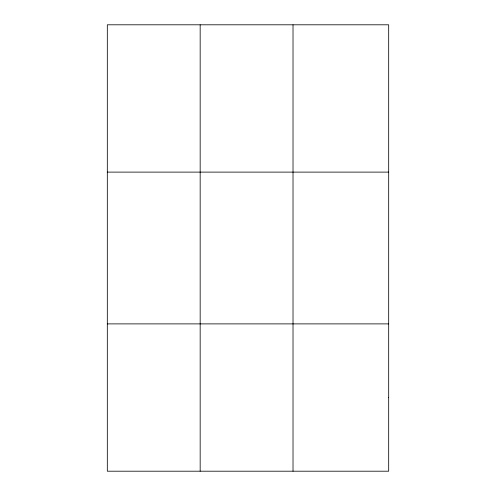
<?xml version="1.0" encoding="UTF-8"?>
<svg xmlns="http://www.w3.org/2000/svg" width="496" height="496" viewBox="0 0 496 496"><rect width="100%" height="100%" fill="white"/><g stroke="black" fill="none" stroke-linecap="round" stroke-linejoin="round"><path stroke-width="0.74" d="M200.167 24.8L200.167 471.2M293.018 24.8L293.018 471.2M107.316 172.112L388.684 172.112M107.316 323.888L388.684 323.888M388.684 397.544L388.684 471.2L107.316 471.2L107.316 24.8L388.684 24.8L388.684 397.544"/></g></svg>
